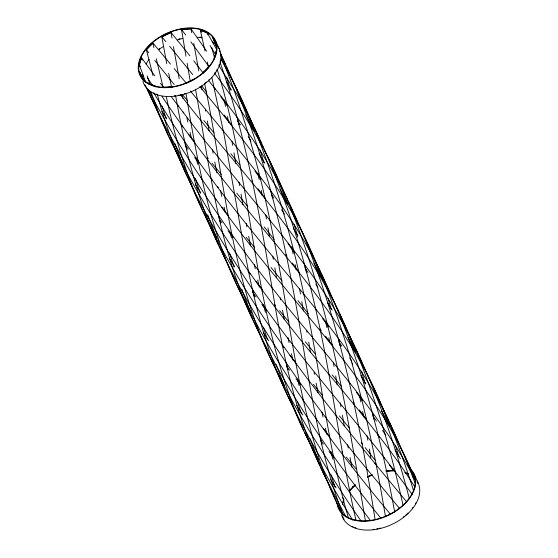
<?xml version="1.0" encoding="UTF-8"?>
<svg xmlns="http://www.w3.org/2000/svg" width="558" height="558" viewBox="0 0 558 558"><rect width="100%" height="100%" fill="white"/><g stroke="black" fill="none" stroke-linecap="round" stroke-linejoin="round"><path stroke-width="0.84" d="M214.314 58.939L216.086 51.106L216.616 51.824M342.452 504.544L343.512 499.842M213.993 58.241L216.099 52.612M342.5 503.783L344.007 499.759M202.896 73.544L208.999 66.29M349.559 491.054L355.104 484.456M202.582 72.847L208.706 67.518M349.294 490.482L355.418 485.153M186.246 83.302L193.5 79.194M367.401 477.167L371.754 474.698M184.475 83.421L193.04 80.185M367.297 476.93L372.744 474.872M168.091 87.292L173.754 86.357M386.673 471.238L393.146 470.178L390.6 466.634M164.533 87.125L172.338 87.069M385.662 470.931L393.467 470.875L393.188 468.636M148.421 83.672L155.04 85.876L155.926 87.048M405.164 472.863L408.107 473.84M154.636 86.211L148.1 82.975L148.282 83.853M404.815 472.507L408.449 474.307M199.834 86.539C238.845 133.801 278.547 181.671 304.801 237.513M174.194 68.62L185.486 82.291M170.483 64.128L152.662 42.729L146.566 49.99L148.763 52.822M187.551 100.782L182.633 94.818M221.345 174.514L211.963 163.138M254.727 247.752L246.162 237.366M288.932 321.987L279.551 310.611M322.726 395.727L313.345 384.343M356.109 468.964L347.536 458.571M165.831 41.655L162.057 37.086L170.762 32.155L189.859 55.786M169.625 46.251L192.705 74.563M203.837 120.5L214.049 132.937M236.787 193.214L237.631 194.24M238.057 194.749L247.843 206.676M271.007 267.463L282.062 280.932M305.219 341.712L315.423 354.149M339.438 415.961L349.65 428.411M390.488 514.309C335.609 448.52 283.736 379.412 245.471 302.443C210.952 238.147 197.951 165.545 186.135 94.344M346.33 457.1L347.139 458.083M174.152 84.502L154.726 60.417M207.151 157.265L208.343 158.73M274.334 304.25L275.533 305.714M399.702 508.673L376.301 480.299C308.469 399.751 245.771 313.247 205.407 215.353M341.921 451.722L342.717 452.698M190.369 90.975L207.75 112.123C249.342 162.636 292.706 213.072 320.913 272.688M182.996 111.9L183.777 112.869M217.571 186.602L218.359 187.572M208.762 80.784C238.698 117.864 267.247 156.617 287.579 199.924M361.242 442.71L362.54 444.321M177.577 105.176L178.344 106.132M194.993 142.276L188.52 134.157M211.37 178.909L212.138 179.871M228.403 215.534L221.938 207.416M262.581 289.748L256.101 281.63M329.778 436.747L323.312 428.628M380.668 517.998C323.863 447.983 273.553 371.914 238.908 288.388M264.178 226.883L274.118 239.438M365.127 447.551L375.06 460.099M295.601 362.526L289.895 355.362M230.817 153.687L239.891 165.147M297.972 300.616L308.344 313.729M332.198 374.892L341.273 386.359M201.773 85.925L206.53 91.965M406.642 501.858C323.961 401.481 237.548 300.553 188.513 178.4M180.346 94.588C234.423 165.21 299.269 229.205 338.134 310.276M193.752 60.766L202.812 72.547M182.187 126.087L182.926 127.036M250.144 274.034L247.947 271.195M283.938 347.774L282.104 345.409M181.092 124.671L181.824 125.613M198.976 163.208L194.616 157.544M215.249 198.878L215.981 199.827M233.139 237.422L228.048 230.81M300.357 384.42L295.998 378.756M316.26 419.616L316.993 420.565M266.201 310.213L261.841 304.549M333.419 457.211L329.067 451.555M163.361 87.111L160.46 83.337M185.688 34.994L181.81 29.916L190.703 28.451L206.669 51.224M251.979 180.771L252.844 181.901M285.773 254.511L287.07 256.206M319.999 328.808L321.289 330.51M353.36 401.983L354.225 403.113M214.439 73.133C239.173 105.636 261.458 140.316 277.424 178.023M370.589 520.733C324.854 460.664 285.173 395.671 256.101 325.872M224.211 114.997L231.493 124.79M325.593 336.202L332.875 346.002M190.85 41.829L208.741 66.325M258.005 188.73L265.287 198.529M292.225 263.041L299.506 272.848M359.387 409.942L366.669 419.742M154.782 75.818L141.244 57.341L139.479 65.167L140.344 66.576M222.021 222.823L219.238 219.071M256.164 297.03L252.342 291.876M323.396 444.035L320.62 440.283M188.227 149.084L185.103 144.871M289.602 370.296L286.484 366.076M349.148 382.383L349.999 383.541M214.398 88.018L215.255 89.175M281.56 234.911L282.843 236.648M315.779 309.23L316.637 310.387M383.367 456.702L384.218 457.86M171.222 96.646L204.793 140.658L253.172 199.924C291.095 245.869 329.38 292.657 354.937 346.909M287.949 243.658L288.8 244.836M389.331 464.87L390.181 466.049M220.787 96.771L227.134 105.643M255.006 171.097L260.921 179.383M322.594 318.569L328.509 326.855M356.388 392.309L362.302 400.595M289.225 245.422L294.296 252.523M412.125 494.353C361.033 424.317 300.623 361.458 252.425 289.225C212.459 229.129 175.491 165.301 157.489 94.832M377.285 434.417L379.384 437.388M360.887 520.712C325.705 470.45 295.356 416.714 271.823 360.029M342.717 497.659L343.686 499.061M237.575 120.695L240.463 124.964M304.745 267.554L308.051 272.437M338.95 341.901L341.845 346.169M271.362 194.428L273.845 198.083M373.156 416.247L376.462 421.13M219.12 65.942L237.673 95.509L253.555 125.703M152.104 84.837L147.458 77.827M162.015 96.353C191.506 140.986 224.986 182.794 259.093 223.939L269.068 236.013C317.272 293.647 365.316 354.26 389.358 426.528M302.896 415.047L296.514 405.22M268.789 340.847L263.313 332.422M200.587 192.433L195.133 184.014M234.688 266.64L229.226 258.214M336.069 487.852L330.601 479.427M166.486 118.233L161.939 111.209M281.609 209.794L284.44 214.146M315.807 284.148L317.83 287.258M382.586 430.378L385.822 435.359M248.226 136.675L250.242 139.786M349.601 357.887L351.624 360.998M201.724 32.28L200.517 30.404L207.137 32.608L216.748 49.697M415.033 487.197C392.497 451.366 365.581 418.584 338.713 385.976C265.462 299.646 196.318 207.562 153.548 101.863M352.691 520.056C328.139 481.052 306.705 440.074 289.016 397.512M259.017 153.631L264.876 163.201M293.201 227.999L297.895 235.657M360.789 375.478L365.867 383.771M394.973 449.846L400.435 458.788M226.402 81.796L231.472 90.103M327.393 302.373L332.073 310.032M210.045 45.554L215.479 54.524M154.106 93.416C196.256 165.308 250.082 229.345 303.092 293.306C335.567 333.091 367.038 374.425 388.961 421.137M220.808 58.897L229.498 74.591L237.45 90.529M218.129 239.856L218.945 241.279M184.063 165.649L184.879 167.072M149.997 91.442L150.813 92.858M251.379 312.647L237.087 285.312M183.254 164.226L169.039 136.863M217.32 238.44L203.063 211.091M284.636 385.439C231.242 293.571 225.969 184.886 204.549 83.24M318.695 459.646L304.445 432.297M245.806 114.829L254.818 131.437M279.97 189.232L288.263 204.507M381.351 410.437L389.289 425.05M313.763 262.964L323.466 280.918M347.92 337.36L355.495 351.31M345.618 516.248L324.637 475.96L305.91 434.466M144.48 81.454L139.577 72.066L143.315 80.059M415.04 479.42C377.194 407.842 319.936 349.392 270.651 285.947C222.084 224.923 178.713 159.302 146.635 88.038M327.748 481.973L320.55 467.471M143.071 79.201L139.898 72.763L142.618 79.034M148.219 89.336C184.907 160.92 233.195 225.753 284.454 287.454C328.739 341.587 376.127 394.876 406.182 458.725M293.71 407.759C262.107 348.108 249.419 281.044 238.294 215.137L224.323 135.978L211.894 77.583M259.665 333.538L253.199 320.487M225.627 259.324L219.175 246.266M157.544 110.889L147.117 88.987M191.582 185.103L185.842 173.503M377.717 398.293C391.862 425.977 404.397 454.477 415.271 483.598M243.232 104.702L259.561 138.949M310.82 252.174L322.287 275.61L330.071 293.389M344.614 325.907L356.311 349.838L364.067 367.624M411.853 472.71L414.929 478.799M277.368 179.111C332.442 284.838 356.702 402.743 375.095 519.526M295.566 218.638L296.242 219.991M362.812 365.434L363.83 367.464M396.94 439.85L415.382 478.966M262.455 146.252L263.474 148.288M364.172 368.14L364.848 369.501M216.706 45.658L212.863 37.721L216.685 47.604M229.68 74.556C281.316 175.812 305.512 288.005 323.054 399.493C329.924 439.425 336.941 479.468 348.59 518.34M330.72 295.084L338.825 311.734M297.602 222.705C344.105 314.607 368.95 415.515 385.459 516.659M365.19 370.177C384.622 409.195 400.79 449.818 413.799 491.41M264.485 150.325C323.654 265.622 344.042 394.855 365.462 521.165M215.193 42.499L213.184 38.418L216.19 44.549M340.582 510.891C312.257 454.038 300.378 391.025 289.804 328.92C274.773 236.062 256.868 142.674 220.619 55.402M341.482 512.767L323.096 471.949M220.117 52.766C254.727 125.585 276.914 203.698 291.778 282.773C307.339 360.349 314.307 440.59 343.058 514.95M321.499 273.971C357.336 349.308 379.74 430.295 394.708 512.16M338.678 311.462C367.959 373.218 388.647 438.783 403.071 505.513M185.207 172.115L171.32 140.916M236.501 284.029L222.6 252.837M254.232 127.189C283.22 188.527 303.733 253.618 318.074 319.853C332.938 386.359 340.673 454.233 356.081 520.621M355.613 348.394C378.345 396.633 396.027 447.174 409.377 498.775M202.373 209.627C185.451 173.852 174.487 135.58 166.382 96.932M303.754 430.839C252.07 317.084 254.322 188.604 217.453 70.371M288.27 201.389L296.075 219.148M305.491 238.97L313.31 256.736L320.871 276.482M389.651 422.594L394.304 432.91M406.873 460.183L414.071 476.448M168.349 135.406L159.323 114.634L150.855 91.686M252.509 319.03C218.534 247.208 209.71 167.205 195.635 89.957M220.912 54.398L225.551 64.721M238.133 91.986L245.925 109.759L253.465 129.519M339.515 313.198L347.92 332.47L355.39 352.272M218.485 244.802C196.367 197.937 184.831 147.026 175.721 96.269M319.867 466.014C296.933 417.447 285.41 364.569 276.112 311.964C261.918 227.957 248.247 143.204 220.138 62.461M215.235 40.162L219.287 49.013M413.938 473.735L417.991 482.579M145.701 85.967L146.322 87.348M394.945 434.396L396.836 438.867M226.192 66.207L227.455 69.185M260.195 140.435L261.451 143.42M216.832 46.307L215.66 43.51M278.058 179.509L287.44 203.775M340.289 509.6L340.875 510.995M254.929 323.075L255.808 325.175M228.076 70.678L229.303 73.677M414.685 477.941L415.298 479.441M397.449 440.36L398.063 441.859M262.692 146.412L263.299 147.912M296.689 220.647L297.295 222.154M331.292 296.389L331.891 297.895M317.948 459.318L310.122 438.839M250.647 312.55L241.754 289.239M216.574 238.106L208.741 217.627M297.895 223.66L298.495 225.167M283.603 384.169L276.071 364.395M182.501 163.668L174.689 143.183M145.68 82.172L139.158 64.47L141.565 58.039L142.213 60.173M207.702 214.795L208.483 216.916M149.746 83.686L147.159 75.853M301.425 413.973L297.498 401.865M234.074 267.212L229.457 252.969M200.28 193.473L195.439 178.518M334.981 487.001L331.061 474.886M267.394 339.522L263.474 327.413M166.249 119.028L162.099 106.208M207.953 34.889L207.457 33.306L200.203 29.707L205.023 51.008M361.521 371.112L365.246 383.988M260.14 149.9L263.864 162.776M395.476 445.375L398.74 456.639M328.048 298.439L331.299 309.711M294.094 224.17L297.805 237.059M226.667 77.227L230.37 90.124M211.754 47.695L214.425 57.474M254.399 296.779L252.446 289.665M187.007 150.018L184.858 142.192M153.018 75.567L146.245 49.292L152.983 43.426L153.869 47.604M321.98 444.252L320.229 437.849M287.991 369.801L286.24 363.404M220.605 223.04L218.848 216.637M336.397 472.682L336.781 474.105M302.408 398.238L302.987 400.372M201.033 177.026L201.605 179.16M332.861 459.199L330.908 451.408M265.455 312.431L263.495 304.647M231.479 237.987L230.056 232.323M299.067 385.459L297.463 379.091M197.685 164.254L196.088 157.879M163.18 87.683L156.317 58.785M250.479 140.037L250.891 141.704M352.265 362.916L352.677 364.59M326.876 434.487L325.44 428.174M259.289 287.014L257.698 279.997M225.334 212.577L224.065 206.962M292.922 360.05L291.492 353.73M237.157 117.326L238.433 123.025M191.54 138.837L190.111 132.525M372.332 412.271L373.483 417.398M304.877 265.364L306.398 272.213M270.951 191.059L272.478 197.909M338.797 339.669L340.192 345.953M373.609 417.97L373.86 419.114M238.566 123.597L238.81 124.741M322.984 416.986L321.945 412.111M289.044 342.549L288.012 337.681M255.25 268.816L254.364 264.638M221.756 196.472L220.57 190.899M187.816 122.042L186.923 117.857M171.585 87.181L168.662 73.286M207.346 62.001L208.301 66.688M291.695 246.838L293.11 253.897M257.901 173.106L259.198 179.571M359.519 395.483L360.81 401.962M325.607 321.164L326.897 327.637M224.225 99.952L225.523 106.425M191.729 32.685L191.024 29.149L181.489 29.218L185.947 56.184M166.716 63.619L161.736 36.389L171.083 32.852L171.976 38.07M351.931 467.179L350.068 457.581M318.004 392.748L316.142 383.158M284.343 319.699L282.481 310.108M250.556 245.966L248.687 236.369M216.895 172.917L214.767 161.953M182.968 98.494L182.292 95.055M362.651 411.49L363.663 416.91M328.857 337.757L329.757 342.57M295.175 264.618L296.186 270.044M261.27 190.285L262.281 195.705M227.476 116.545L228.599 122.572M193.793 43.412L198.767 70.943M348.269 448.053L347.648 444.663M246.894 226.841L246.266 223.458M314.098 372.284L314.475 374.313M280.186 297.867L280.562 299.897M213.1 153.108L212.472 149.718M179.181 78.692L173.447 46.593M367.08 435.896L367.841 440.248M344.265 425.873L342.41 415.278M299.493 288.423L300.148 292.148M310.471 352.14L308.734 342.2M265.699 214.684L266.466 219.036M276.559 277.738L274.829 267.805M242.883 204.667L241.035 194.072M209.09 130.928L207.353 120.988M334.047 366.508L333.398 362.777M300.253 292.776L300.476 294.024M232.016 141.572L232.672 145.303M369.361 449.03L370.882 457.902M267.979 227.817L269.5 236.69M233.969 152.822L235.818 163.592M190.271 81.468L187.153 63.249M337.199 384.804L335.679 375.918M340.275 402.841L340.945 406.747M301.773 301.55L303.406 311.064M306.705 330.406L307.039 332.359M272.799 256.017L273.357 259.275M239.005 182.278L239.563 185.542M205.323 109.194L205.658 111.154M201.375 86.037L202.024 89.852M417.147 481.038A41.543 26.812 -24.6 0 1 390.809 524.911A41.543 26.812 -24.6 0 1 341.566 514.539M352.356 487.232A41.543 26.812 -24.6 0 1 353.277 486.36M410.304 468.713A41.543 26.812 -24.6 0 1 387.991 515.501A41.543 26.812 -24.6 0 1 337.046 503.051M374.788 463.482A41.543 26.812 -24.6 0 1 376.078 463.147M415.912 502.842A41.027 26.477 -24.6 0 1 415.375 503.797M412.857 507.592A41.027 26.477 -24.6 0 1 412.139 508.526M408.058 513.032A41.027 26.477 -24.6 0 1 407.145 513.89M406.21 514.741A41.027 26.477 -24.6 0 1 405.248 515.578M404.25 516.394A41.027 26.477 -24.6 0 1 403.239 517.189M380.626 528.084A41.027 26.477 -24.6 0 1 379.349 528.384M378.08 528.656A41.027 26.477 -24.6 0 1 376.81 528.9M374.285 529.298A41.027 26.477 -24.6 0 1 373.03 529.444M355.892 527.938A41.027 26.477 -24.6 0 1 354.916 527.589M353.047 526.808A41.027 26.477 -24.6 0 1 352.161 526.375M344.063 519.142A41.027 26.477 -24.6 0 1 343.233 517.622M342.87 516.834A41.027 26.477 -24.6 0 1 342.556 516.024M341.691 512.635A41.027 26.477 -24.6 0 1 341.496 509.035M342.445 503.365A41.027 26.477 -24.6 0 1 342.745 502.402M350.159 490.057A41.027 26.477 -24.6 0 1 354.546 485.676M368.852 476.365A41.027 26.477 -24.6 0 1 371.307 475.276M386.471 471.126A41.027 26.477 -24.6 0 1 395.036 470.736M405.84 472.835A41.027 26.477 -24.6 0 1 407.71 473.616M412.585 476.623A41.027 26.477 -24.6 0 1 414.566 478.478M417.53 482.796A41.027 26.477 -24.6 0 1 417.886 483.584M411.651 470.987A41.027 26.477 -24.6 0 1 386.631 515.759A41.027 26.477 -24.6 0 1 337.639 503.79M217.962 46.726A41.543 26.812 -24.6 0 1 192.726 91.066A41.543 26.812 -24.6 0 1 142.862 80.966M158.535 49.446A41.543 26.812 -24.6 0 1 159.588 48.658M178.853 39.13A41.543 26.812 -24.6 0 1 180.136 38.76M200.022 37.107A41.543 26.812 -24.6 0 1 201.152 37.267M219.503 50.82A41.027 26.477 -24.6 0 1 219.775 51.65M220.27 60.62A41.027 26.477 -24.6 0 1 220.089 61.568M219.308 64.442A41.027 26.477 -24.6 0 1 218.966 65.405M217.208 69.269A41.027 26.477 -24.6 0 1 216.671 70.231M215.486 72.135A41.027 26.477 -24.6 0 1 214.837 73.084M209.355 79.459A41.027 26.477 -24.6 0 1 208.448 80.324M206.544 82.005A41.027 26.477 -24.6 0 1 205.546 82.821M185.73 93.423A41.027 26.477 -24.6 0 1 184.468 93.814M181.922 94.511A41.027 26.477 -24.6 0 1 180.646 94.811M179.376 95.09A41.027 26.477 -24.6 0 1 178.107 95.327M175.582 95.725A41.027 26.477 -24.6 0 1 174.326 95.871M157.189 94.365A41.027 26.477 -24.6 0 1 156.212 94.016M154.343 93.235A41.027 26.477 -24.6 0 1 153.457 92.802M145.359 85.576A41.027 26.477 -24.6 0 1 144.92 84.823M142.988 79.062A41.027 26.477 -24.6 0 1 142.848 74.535M146.147 64.01A41.027 26.477 -24.6 0 1 149.195 59.253M158.821 49.655A41.027 26.477 -24.6 0 1 163.124 46.649M177.618 39.855A41.027 26.477 -24.6 0 1 182.703 38.46M197.504 37.233A41.027 26.477 -24.6 0 1 202.01 37.825M212.382 41.941A41.027 26.477 -24.6 0 1 216.455 45.575M167.672 87.599A41.543 26.812 -24.6 0 0 215.59 40.964A41.543 26.812 -24.6 0 0 149.6 44.807A41.543 26.812 -24.6 0 0 167.672 87.599M167.791 87.229A41.027 26.477 -24.6 0 0 215.13 41.166A41.027 26.477 -24.6 0 0 149.942 44.968A41.027 26.477 -24.6 0 0 167.791 87.229"/></g></svg>
